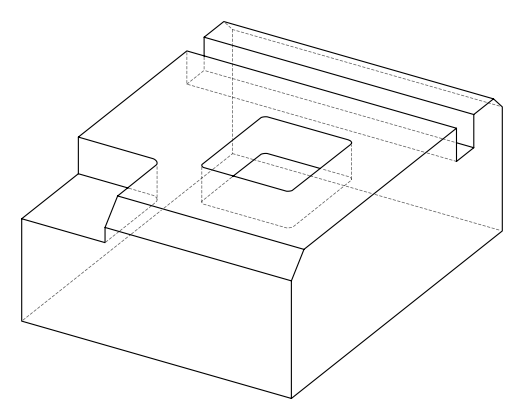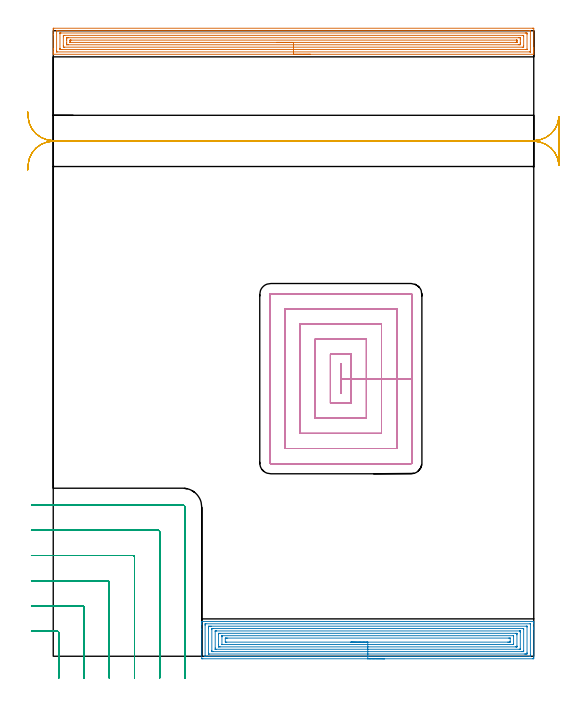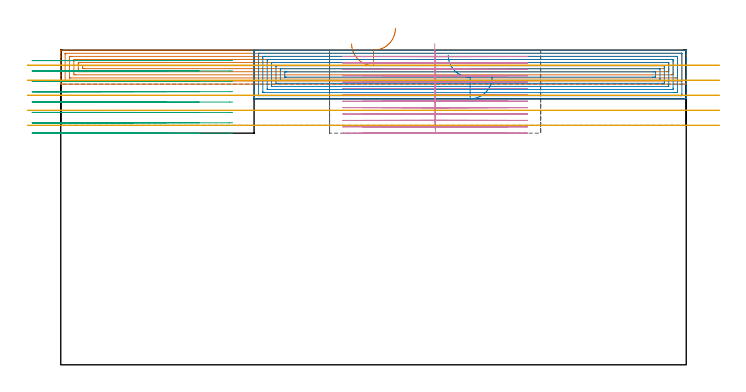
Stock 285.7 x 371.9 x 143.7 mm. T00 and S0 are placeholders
(PLAN: 5 operations, 3 tool changes, 79.5 min)
(1 AREA_MILL | FG_CHAMFER_SURFACE | UGT0205_001 | 13.97 min | 34407 mm3)
(2 AREA_MILL_1 | FG_CHAMFER_SURFACE_1 | UGT0205_001 | 13.03 min | 50568 mm3)
(3 MILL_CORNER_NOTCH_RECTANGULAR | CORNER_NOTCH_RECTANGULAR | UGT0201_094 | Follow Part, ap 5, ae 75% | 12.69 min | 331363 mm3)
(4 MILL_RECTANGULAR_POCKET | POCKET_RECTANGULAR_STRAIGHT | NXT0201_011 | Follow Part, ap 3, ae 75% | 32.76 min | 411887 mm3)
(5 MILL_RECTANGULAR_SLOT | SLOT_RECTANGULAR | UGT0201_018 | Follow Part, ap 7.5, ae 75% | 7.04 min | 298093 mm3)
(TOOL UGT0205_001 | Chamfer Mill 20 x 3 x 45 deg. | D20 FL50 Z2)
(TOOL UGT0201_094 | End mill 20 mm | D20 FL38 Z4)
(TOOL NXT0201_011 | ENDMILL 12mm [2P460-1200-NA 1630] | D12 FL38 Z6)
(TOOL UGT0201_018 | End mill 30 mm | D30 FL50 Z4)
(OP 1 AREA_MILL)
G17 G21 G94 G90
T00 M6
G54
G17 G0 G90 X152.85 Y357.9 S1061 M3
G43 Z153.7 H0
G94 G1 X152.812 Z152.828 F250.
X152.698 Z151.963
X152.509 Z151.112
X152.247 Z150.28
X151.913 Z149.474
X151.51 Z148.7
X151.041 Z147.964
X150.51 Z147.272
X149.921 Z146.629
X149.278 Z146.04
X148.586 Z145.508
X147.85 Z145.04
X147.076 Z144.637
X146.27 Z144.303
X145.438 Z144.041
X144.586 Z143.852
X143.722 Z143.738
X142.85 Z143.7
X0.151
X0.01 Y357.903 Z143.688
X0.007 Y357.953 Z143.639
X0. Y358.313 Z143.286
Y358.795 Z142.804
Y359.401 Z142.194
Y360.597 Z141.
Y361.187 Z140.407
Y369.52 Z132.077
Y372.791 Z128.806
X0.002 Y373.088 Z128.509
X0.01 Y373.392 Z128.206
X0.313 Y373.399 Z128.199
X285.103 Y373.4 Z128.2
X285.39 Y373.397 Z128.202
X285.69 Y373.392 Z128.206
X285.7 Y373.086 Z128.511
Y361.784 Z139.81
Y361.187 Z140.407
Y360.597 Z141.
Y360.294 Z141.302
Y359.704 Z141.892
Y359.401 Z142.194
Y358.795 Z142.804
Y358.313 Z143.286
X285.693 Y357.953 Z143.639
X285.69 Y357.903 Z143.688
X285.549 Y357.9 Z143.7
X142.85
Y359.314 Z142.286
X2.381
X2.013 Y359.321 Z142.279
X2.009 Y359.348 Z142.252
X2.005 Y359.401 Z142.199
X2.001 Y359.782 Z141.818
Y371.899 Z129.701
X2.002 Y371.946 Z129.654
X2.006 Y371.969 Z129.631
X2.008 Y371.976 Z129.624
X2.034 Y371.979 Z129.621
X2.207 Y371.984 Z129.616
X2.294 Y371.985 Z129.615
X283.319 Y371.986 Z129.614
X283.687 Y371.979 Z129.621
X283.691 Y371.952 Z129.648
X283.694 Y371.899 Z129.701
X283.699 Y371.518 Z130.082
Y359.401 Z142.199
X283.697 Y359.354 Z142.246
X283.694 Y359.331 Z142.269
X283.692 Y359.324 Z142.276
X283.666 Y359.321 Z142.279
X283.493 Y359.316 Z142.284
X283.406 Y359.315 Z142.285
X142.85 Y359.314 Z142.286
Y360.728 Z140.872
X5.057 Y360.729 Z140.871
X4.621
X4.165 Y360.733 Z140.867
X4.022 Y360.735 Z140.865
X4.008 Y361.022 Z140.578
X4.002 Y361.187 Z140.413
X4. Y361.351 Z140.249
Y370.278 Z131.322
X4.004 Y370.443 Z131.157
X4.01 Y370.552 Z131.048
X4.015 Y370.566 Z131.034
X4.023 Y370.568 Z131.032
X4.05 Y370.57 Z131.03
X4.165 Y370.571 Z131.029
X4.599 Y370.572 Z131.028
X280.643 Y370.571 Z131.029
X281.078
X281.535 Y370.567 Z131.033
X281.678 Y370.565 Z131.035
X281.692 Y370.278 Z131.322
X281.697 Y370.113 Z131.487
X281.7 Y369.949 Z131.651
Y361.022 Z140.578
X281.696 Y360.857 Z140.743
X281.69 Y360.748 Z140.852
X281.684 Y360.734 Z140.866
X281.677 Y360.732 Z140.868
X281.65 Y360.73 Z140.87
X281.535 Y360.729 Z140.871
X281.101 Y360.728 Z140.872
X142.85
Y362.143 Z139.457
X6.777
X6.02 Y362.15 Z139.45
X6. Y362.92 Z138.68
Y368.328 Z133.272
X6.019 Y369.15 Z132.45
X6.84 Y369.157 Z132.443
X278.923
X279.68 Y369.15 Z132.45
X279.7 Y368.38 Z133.22
Y362.972 Z138.628
X279.681 Y362.15 Z139.45
X278.86 Y362.143 Z139.457
X142.85
Y363.557 Z138.043
X8.931
X8.624 Y363.558 Z138.042
X8.035 Y363.561 Z138.039
X8.019 Y363.563 Z138.037
X8.007 Y363.589 Z138.011
X8.003 Y363.865 Z137.735
X8. Y364.489 Z137.111
Y364.757 Z136.843
Y366.275 Z135.325
Y366.543 Z135.057
X8.002 Y367.165 Z134.435
X8.009 Y367.435 Z134.165
X8.019 Y367.736 Z133.864
X8.319 Y367.74 Z133.86
X8.624 Y367.742 Z133.858
X9.209 Y367.743 Z133.857
X276.769
X277.076 Y367.742 Z133.858
X277.665 Y367.739 Z133.861
X277.681 Y367.737 Z133.863
X277.692 Y367.711 Z133.889
X277.697 Y367.435 Z134.165
X277.7 Y366.811 Z134.789
Y366.543 Z135.057
Y365.025 Z136.575
Y364.757 Z136.843
X277.698 Y364.135 Z137.465
X277.691 Y363.865 Z137.735
X277.681 Y363.564 Z138.036
X277.38 Y363.56 Z138.04
X277.076 Y363.558 Z138.042
X276.491 Y363.557 Z138.043
X142.85
Y364.971 Z136.629
X10.194
X10.055 Y364.973 Z136.627
X10.021 Y364.975 Z136.625
X10.011 Y364.978 Z136.622
X10.008 Y364.985 Z136.615
X10.004 Y365.016 Z136.584
X10. Y365.165 Z136.435
Y365.65 Z135.95
X10.001 Y366.057 Z135.543
X10.004 Y366.194 Z135.406
X10.01 Y366.302 Z135.298
X10.014 Y366.323 Z135.277
X10.027 Y366.325 Z135.275
X10.069 Y366.326 Z135.274
X10.408 Y366.329 Z135.271
X10.621
X275.506
X275.645 Y366.327 Z135.273
X275.679 Y366.325 Z135.275
X275.689 Y366.322 Z135.278
X275.692 Y366.315 Z135.285
X275.696 Y366.284 Z135.316
X275.699 Y366.135 Z135.465
X275.7 Y365.65 Z135.95
X275.699 Y365.243 Z136.357
X275.696 Y365.106 Z136.494
X275.69 Y364.998 Z136.602
X275.686 Y364.977 Z136.623
X275.672 Y364.975 Z136.625
X275.631 Y364.974 Z136.626
X275.292 Y364.971 Z136.629
X275.079
X142.85
X141.978 Z136.667
X141.113 Z136.781
X140.262 Z136.97
X139.43 Z137.232
X138.624 Z137.566
X137.85 Z137.969
X137.114 Z138.437
X136.422 Z138.968
X135.779 Z139.558
X135.19 Z140.201
X134.658 Z140.893
X134.19 Z141.629
X133.787 Z142.403
X133.453 Z143.209
X133.191 Z144.041
X133.002 Z144.892
X132.888 Z145.757
X132.85 Z146.629
G0 Z153.7
M5
M2
(OP 2 AREA_MILL_1)
G17 G21 G94 G90
T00 M6
G54
G17 G0 G90 X197. Y-1.5 S1061 M3
G43 Z153.7 H0
Z131.5
G94 G1 X196.962 Z130.628 F250.
X196.848 Z129.764
X196.659 Z128.912
X196.397 Z128.08
X196.063 Z127.274
X195.66 Z126.5
X195.192 Z125.764
X194.66 Z125.072
X194.071 Z124.429
X193.428 Z123.84
X192.736 Z123.308
X192. Z122.84
X191.226 Z122.437
X190.42 Z122.103
X189.588 Z121.841
X188.736 Z121.652
X187.872 Z121.538
X187. Z121.5
X88.897
X88.495 Y-1.496 Z121.502
X88.31 Y-1.492 Z121.506
X88.3 Y-1.303 Z121.695
Y16.082 Z139.077
Y19.027 Z142.023
Y19.326 Z142.321
Y19.925 Z142.924
Y20.21 Z143.209
Y20.369 Z143.368
X88.307 Y20.685 Z143.676
X88.309 Y20.697 Z143.688
X88.451 Y20.7 Z143.7
X285.549
X285.691 Y20.697 Z143.688
X285.693 Y20.685 Z143.676
X285.7 Y20.368 Z143.367
Y19.925 Z142.924
Y19.326 Z142.321
Y17.258 Z140.256
Y16.673 Z139.668
Y16.082 Z139.077
Y-0.718 Z122.279
X285.697 Y-1.01 Z121.987
X285.691 Y-1.492 Z121.506
X285.592 Y-1.495 Z121.503
X285.103 Y-1.5 Z121.5
X187.
Y-0.086 Z122.914
X90.46 Y-0.085 Z122.915
X90.37 Y-0.084 Z122.916
X90.326 Y-0.081 Z122.919
X90.312 Y-0.079 Z122.921
X90.309 Y-0.067 Z122.933
X90.304 Y0.031 Z123.031
X90.301 Y0.251 Z123.251
Y18.442 Z141.442
X90.302 Y18.817 Z141.817
X90.31 Y19.196 Z142.196
X90.318 Y19.279 Z142.279
X90.362 Y19.281 Z142.281
X90.468 Y19.284 Z142.284
X90.681 Y19.286 Z142.286
X90.721
X283.54 Y19.285 Z142.285
X283.63 Y19.284 Z142.284
X283.674 Y19.281 Z142.281
X283.688 Y19.279 Z142.279
X283.69 Y19.267 Z142.267
X283.696 Y19.169 Z142.169
X283.699 Y18.949 Z141.949
Y0.758 Z123.758
X283.698 Y0.383 Z123.383
X283.69 Y0.004 Z123.004
X283.682 Y-0.079 Z122.921
X283.638 Y-0.081 Z122.919
X283.532 Y-0.084 Z122.916
X283.319 Y-0.086 Z122.914
X283.279
X187.
Y1.328 Z124.328
X92.781 Y1.329 Z124.329
X92.464 Y1.33 Z124.33
X92.359 Y1.331 Z124.331
X92.323 Y1.334 Z124.334
X92.31 Y1.337 Z124.337
X92.307 Y1.371 Z124.371
X92.303 Y1.479 Z124.479
X92.301 Y1.642 Z124.642
X92.3 Y1.805 Z124.805
Y16.836 Z139.836
X92.303 Y17.558 Z140.558
X92.305 Y17.716 Z140.716
X92.316 Y17.864 Z140.864
X92.464 Y17.866 Z140.866
X93.041 Y17.87 Z140.87
X93.356 Y17.871 Z140.871
X93.932
X281.219
X281.536 Y17.87 Z140.87
X281.641 Y17.868 Z140.868
X281.677 Y17.866 Z140.866
X281.69 Y17.863 Z140.863
X281.693 Y17.829 Z140.829
X281.697 Y17.72 Z140.72
X281.699 Y17.558 Z140.558
X281.7 Y17.395 Z140.395
Y2.364 Z125.364
X281.698 Y1.642 Z124.642
X281.695 Y1.484 Z124.484
X281.684 Y1.335 Z124.335
X281.536 Y1.334 Z124.334
X280.959 Y1.329 Z124.329
X280.644
X280.069 Y1.328 Z124.328
X187.
Y2.743 Z125.743
X94.922
X94.398 Y2.745 Z125.745
X94.342 Y2.747 Z125.747
X94.31 Y2.75 Z125.75
X94.307 Y2.791 Z125.791
X94.303 Y2.98 Z125.98
X94.3 Y3.359 Z126.359
Y15.789 Z138.789
X94.305 Y16.206 Z139.206
X94.31 Y16.413 Z139.413
X94.319 Y16.451 Z139.451
X94.37 Y16.453 Z139.453
X94.468 Y16.456 Z139.456
X95.14 Y16.457 Z139.457
X95.358
X279.078
X279.602 Y16.455 Z139.455
X279.658 Y16.453 Z139.453
X279.69 Y16.45 Z139.45
X279.693 Y16.409 Z139.409
X279.697 Y16.22 Z139.22
X279.7 Y15.841 Z138.841
Y3.411 Z126.411
X279.695 Y2.994 Z125.994
X279.69 Y2.787 Z125.787
X279.681 Y2.749 Z125.749
X279.63 Y2.747 Z125.747
X279.532 Y2.744 Z125.744
X278.86 Y2.743 Z125.743
X278.642
X187.
Y4.157 Z127.157
X96.784
X96.506 Y4.16 Z127.16
X96.323 Y4.164 Z127.164
X96.309 Y4.171 Z127.171
X96.305 Y4.181 Z127.181
X96.302 Y4.207 Z127.207
X96.3 Y4.295 Z127.295
Y4.913 Z127.913
X96.301 Y14.905 Z137.905
X96.302 Y14.982 Z137.982
X96.306 Y15.02 Z138.02
X96.309 Y15.034 Z138.034
X96.368 Y15.036 Z138.036
X96.645 Y15.042 Z138.042
X96.785 Y15.043 Z138.043
X96.924
X277.216 Y15.042 Z138.042
X277.494 Y15.04 Z138.04
X277.676 Y15.036 Z138.036
X277.691 Y15.029 Z138.029
X277.695 Y15.019 Z138.019
X277.698 Y14.993 Z137.993
X277.7 Y14.905 Z137.905
Y14.287 Z137.287
X277.699 Y4.295 Z127.295
X277.698 Y4.218 Z127.218
X277.694 Y4.18 Z127.18
X277.691 Y4.166 Z127.166
X277.633 Y4.164 Z127.164
X277.355 Y4.158 Z127.158
X277.215 Y4.157 Z127.157
X277.076
X187.
Y5.571 Z128.571
X99.204
X98.707 Y5.572 Z128.572
X98.309 Y5.574 Z128.574
X98.306 Y5.576 Z128.576
X98.302 Y5.581 Z128.581
X98.3 Y6.947 Z129.947
X98.301 Y13.137 Z136.137
X98.303 Y13.538 Z136.538
X98.309 Y13.597 Z136.597
X98.313 Y13.622 Z136.622
X98.336 Y13.624 Z136.624
X98.459 Y13.626 Z136.626
X98.707 Y13.628 Z136.628
X99.103 Y13.629 Z136.629
X274.797
X275.293 Y13.628 Z136.628
X275.691 Y13.626 Z136.626
X275.694 Y13.624 Z136.624
X275.698 Y13.619 Z136.619
X275.7 Y13.137 Z136.137
Y12.733 Z135.733
X275.699 Y6.063 Z129.063
X275.697 Y5.662 Z128.662
X275.691 Y5.603 Z128.603
X275.687 Y5.578 Z128.578
X275.664 Y5.576 Z128.576
X275.541 Y5.574 Z128.574
X275.293 Y5.572 Z128.572
X274.897 Y5.571 Z128.571
X187.
Y6.985 Z129.985
X100.491 Y6.986 Z129.986
X100.452
X100.313 Y6.992 Z129.992
X100.303 Y7.035 Z130.035
X100.301 Y7.05 Z130.05
X100.3 Y11.558 Z134.558
X100.302 Y11.747 Z134.747
X100.309 Y12.125 Z135.125
X100.314 Y12.209 Z135.209
X100.332 Y12.211 Z135.211
X100.384 Y12.214 Z135.214
X100.491 Y12.215 Z135.215
X100.529
X273.509 Y12.214 Z135.214
X273.548
X273.687 Y12.208 Z135.208
X273.697 Y12.165 Z135.165
X273.699 Y12.15 Z135.15
X273.7 Y7.642 Z130.642
X273.699 Y7.453 Z130.453
X273.691 Y7.075 Z130.075
X273.686 Y6.991 Z129.991
X273.668 Y6.989 Z129.989
X273.616 Y6.986 Z129.986
X273.509 Y6.985 Z129.985
X187.
Y8.4 Z131.4
X103.167
X102.592 Y8.401 Z131.401
X102.412 Y8.404 Z131.404
X102.356 Y8.406 Z131.406
X102.31 Y8.414 Z131.414
X102.3 Y8.716 Z131.716
X102.301 Y10.484 Z133.484
X102.31 Y10.698 Z133.698
X102.325 Y10.793 Z133.793
X102.529 Y10.796 Z133.796
X102.849 Y10.799 Z133.799
X103.167 Y10.8 Z133.8
X103.739
X270.834
X271.408 Y10.799 Z133.799
X271.588 Y10.796 Z133.796
X271.644 Y10.793 Z133.793
X271.69 Y10.786 Z133.786
X271.7 Y10.484 Z133.484
X271.699 Y8.716 Z131.716
X271.69 Y8.502 Z131.502
X271.675 Y8.406 Z131.406
X271.472 Y8.404 Z131.404
X271.151 Y8.401 Z131.401
X270.834 Y8.4 Z131.4
X270.261
X187.
X186.128 Z131.438
X185.264 Z131.551
X184.412 Z131.74
X183.58 Z132.003
X182.774 Z132.336
X182. Z132.739
X181.264 Z133.208
X180.572 Z133.739
X179.929 Z134.328
X179.34 Z134.972
X178.808 Z135.664
X178.34 Z136.4
X177.937 Z137.173
X177.603 Z137.979
X177.341 Z138.811
X177.152 Z139.663
X177.038 Z140.528
X177. Z141.4
G0 Z153.7
M5
M2
(OP 3 MILL_CORNER_NOTCH_RECTANGULAR)
G17 G21 G94 G90
T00 M6
G54
G17 G0 G90 X3.3 Y-13. S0 M3
G43 Z153.7 H0
Z138.962
G94 G1 Y-10. F250.
Y13.906 F500.
G3 X2.306 Y14.9 R1.
G1 X-10.
X-13. F250.
G0 Z153.7
X18.3 Y-13.
Z138.962
G1 Y-10.
Y28.906 F500.
G3 X17.306 Y29.9 R1.
G1 X-10.
X-13. F250.
G0 Z153.7
X33.3 Y-13.
Z138.962
G1 Y-10.
Y43.905 F500.
G3 X32.305 Y44.9 R1.
G1 X-10.
X-13. F250.
G0 Z153.7
X48.3 Y-13.
Z138.962
G1 Y-10.
Y58.905 F500.
G3 X47.305 Y59.9 R1.
G1 X-10.
X-13. F250.
G0 Z153.7
X63.3 Y-13.
Z138.962
G1 Y-10.
Y73.905 F500.
G3 X62.305 Y74.9 R1.
G1 X-10.
X-13. F250.
G0 Z153.7
X78.3 Y-13.
Z138.962
G1 Y-10.
Y88.6 F500.
G3 X77. Y89.9 R1.3
G1 X-10.
X-13. F250.
G0 Z153.7
X3.3 Y-13.
Z134.225
G1 Y-10.
Y13.906 F500.
G3 X2.306 Y14.9 R1.
G1 X-10.
X-13. F250.
G0 Z153.7
X18.3 Y-13.
Z134.225
G1 Y-10.
Y28.906 F500.
G3 X17.306 Y29.9 R1.
G1 X-10.
X-13. F250.
G0 Z153.7
X33.3 Y-13.
Z134.225
G1 Y-10.
Y43.905 F500.
G3 X32.305 Y44.9 R1.
G1 X-10.
X-13. F250.
G0 Z153.7
X48.3 Y-13.
Z134.225
G1 Y-10.
Y58.905 F500.
G3 X47.305 Y59.9 R1.
G1 X-10.
X-13. F250.
G0 Z153.7
X63.3 Y-13.
Z134.225
G1 Y-10.
Y73.905 F500.
G3 X62.305 Y74.9 R1.
G1 X-10.
X-13. F250.
G0 Z153.7
X78.3 Y-13.
Z134.225
G1 Y-10.
Y88.6 F500.
G3 X77. Y89.9 R1.3
G1 X-10.
X-13. F250.
G0 Z153.7
X3.3 Y-13.
Z129.487
G1 Y-10.
Y13.906 F500.
G3 X2.306 Y14.9 R1.
G1 X-10.
X-13. F250.
G0 Z153.7
X18.3 Y-13.
Z129.487
G1 Y-10.
Y28.906 F500.
G3 X17.306 Y29.9 R1.
G1 X-10.
X-13. F250.
G0 Z153.7
X33.3 Y-13.
Z129.487
G1 Y-10.
Y43.905 F500.
G3 X32.305 Y44.9 R1.
G1 X-10.
X-13. F250.
G0 Z153.7
X48.3 Y-13.
Z129.487
G1 Y-10.
Y58.905 F500.
G3 X47.305 Y59.9 R1.
G1 X-10.
X-13. F250.
G0 Z153.7
X63.3 Y-13.
Z129.487
G1 Y-10.
Y73.905 F500.
G3 X62.305 Y74.9 R1.
G1 X-10.
X-13. F250.
G0 Z153.7
X78.3 Y-13.
Z129.487
G1 Y-10.
Y88.6 F500.
G3 X77. Y89.9 R1.3
G1 X-10.
X-13. F250.
G0 Z153.7
X3.3 Y-13.
Z124.75
G1 Y-10.
Y13.906 F500.
G3 X2.306 Y14.9 R1.
G1 X-10.
X-13. F250.
G0 Z153.7
X18.3 Y-13.
Z124.75
G1 Y-10.
Y28.906 F500.
G3 X17.306 Y29.9 R1.
G1 X-10.
X-13. F250.
G0 Z153.7
X33.3 Y-13.
Z124.75
G1 Y-10.
Y43.905 F500.
G3 X32.305 Y44.9 R1.
G1 X-10.
X-13. F250.
G0 Z153.7
X48.3 Y-13.
Z124.75
G1 Y-10.
Y58.905 F500.
G3 X47.305 Y59.9 R1.
G1 X-10.
X-13. F250.
G0 Z153.7
X63.3 Y-13.
Z124.75
G1 Y-10.
Y73.905 F500.
G3 X62.305 Y74.9 R1.
G1 X-10.
X-13. F250.
G0 Z153.7
X78.3 Y-13.
Z124.75
G1 Y-10.
Y88.6 F500.
G3 X77. Y89.9 R1.3
G1 X-10.
X-13. F250.
G0 Z153.7
X3.3 Y-13.
Z120.012
G1 Y-10.
Y13.906 F500.
G3 X2.306 Y14.9 R1.
G1 X-10.
X-13. F250.
G0 Z153.7
X18.3 Y-13.
Z120.012
G1 Y-10.
Y28.906 F500.
G3 X17.306 Y29.9 R1.
G1 X-10.
X-13. F250.
G0 Z153.7
X33.3 Y-13.
Z120.012
G1 Y-10.
Y43.905 F500.
G3 X32.305 Y44.9 R1.
G1 X-10.
X-13. F250.
G0 Z153.7
X48.3 Y-13.
Z120.012
G1 Y-10.
Y58.905 F500.
G3 X47.305 Y59.9 R1.
G1 X-10.
X-13. F250.
G0 Z153.7
X63.3 Y-13.
Z120.012
G1 Y-10.
Y73.905 F500.
G3 X62.305 Y74.9 R1.
G1 X-10.
X-13. F250.
G0 Z153.7
X78.3 Y-13.
Z120.012
G1 Y-10.
Y88.6 F500.
G3 X77. Y89.9 R1.3
G1 X-10.
X-13. F250.
G0 Z153.7
X3.3 Y-13.
Z115.275
G1 Y-10.
Y13.906 F500.
G3 X2.306 Y14.9 R1.
G1 X-10.
X-13. F250.
G0 Z153.7
X18.3 Y-13.
Z115.275
G1 Y-10.
Y28.906 F500.
G3 X17.306 Y29.9 R1.
G1 X-10.
X-13. F250.
G0 Z153.7
X33.3 Y-13.
Z115.275
G1 Y-10.
Y43.905 F500.
G3 X32.305 Y44.9 R1.
G1 X-10.
X-13. F250.
G0 Z153.7
X48.3 Y-13.
Z115.275
G1 Y-10.
Y58.905 F500.
G3 X47.305 Y59.9 R1.
G1 X-10.
X-13. F250.
G0 Z153.7
X63.3 Y-13.
Z115.275
G1 Y-10.
Y73.905 F500.
G3 X62.305 Y74.9 R1.
G1 X-10.
X-13. F250.
G0 Z153.7
X78.3 Y-13.
Z115.275
G1 Y-10.
Y88.6 F500.
G3 X77. Y89.9 R1.3
G1 X-10.
X-13. F250.
G0 Z153.7
X3.3 Y-13.
Z110.537
G1 Y-10.
Y13.906 F500.
G3 X2.306 Y14.9 R1.
G1 X-10.
X-13. F250.
G0 Z153.7
X18.3 Y-13.
Z110.537
G1 Y-10.
Y28.906 F500.
G3 X17.306 Y29.9 R1.
G1 X-10.
X-13. F250.
G0 Z153.7
X33.3 Y-13.
Z110.537
G1 Y-10.
Y43.905 F500.
G3 X32.305 Y44.9 R1.
G1 X-10.
X-13. F250.
G0 Z153.7
X48.3 Y-13.
Z110.537
G1 Y-10.
Y58.905 F500.
G3 X47.305 Y59.9 R1.
G1 X-10.
X-13. F250.
G0 Z153.7
X63.3 Y-13.
Z110.537
G1 Y-10.
Y73.905 F500.
G3 X62.305 Y74.9 R1.
G1 X-10.
X-13. F250.
G0 Z153.7
X78.3 Y-13.
Z110.537
G1 Y-10.
Y88.6 F500.
G3 X77. Y89.9 R1.3
G1 X-10.
X-13. F250.
G0 Z153.7
X3.3 Y-13.
Z105.8
G1 Y-10.
Y13.906 F500.
G3 X2.306 Y14.9 R1.
G1 X-10.
X-13. F250.
G0 Z153.7
X18.3 Y-13.
Z105.8
G1 Y-10.
Y28.906 F500.
G3 X17.306 Y29.9 R1.
G1 X-10.
X-13. F250.
G0 Z153.7
X33.3 Y-13.
Z105.8
G1 Y-10.
Y43.905 F500.
G3 X32.305 Y44.9 R1.
G1 X-10.
X-13. F250.
G0 Z153.7
X48.3 Y-13.
Z105.8
G1 Y-10.
Y58.905 F500.
G3 X47.305 Y59.9 R1.
G1 X-10.
X-13. F250.
G0 Z153.7
X63.3 Y-13.
Z105.8
G1 Y-10.
Y73.905 F500.
G3 X62.305 Y74.9 R1.
G1 X-10.
X-13. F250.
G0 Z153.7
X78.3 Y-13.
Z105.8
G1 Y-10.
Y88.6 F500.
G3 X77. Y89.9 R1.3
G1 X-10.
X-13. F250.
G0 Z153.7
M5
M2
(OP 4 MILL_RECTANGULAR_POCKET)
G17 G21 G94 G90
T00 M6
G54
G17 G0 G90 X170.8 Y169.626 S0 M3
G43 Z153.7 H1
Z146.7
G94 G1 Y156.5 Z143.183 F250.
X171.2 Z143.075
Y165.05 Z140.785
Y173.6 F500.
X170.8
Y156.5
X171.2
Y165.05
X177.2
Y179.6
X164.8
Y150.5
X177.2
Y165.05
X186.2
Y188.6
X155.8
Y141.5
X186.2
Y165.05
X195.2
Y197.6
X146.8
Y132.5
X195.2
Y165.05
X204.2
Y206.6
X137.8
Y123.5
X204.2
Y165.05
X213.2
Y215.1
G3 X212.7 Y215.6 R0.5
G1 X129.3
G3 X128.8 Y215.1 R0.5
G1 Y115.
G3 X129.3 Y114.5 R0.5
G1 X212.7
G3 X213.2 Y115. R0.5
G1 Y165.05
Y166.05
G0 X170.8 Y169.626 Z143.785
G1 Y156.5 Z140.267 F250.
X171.2 Z140.16
Y165.05 Z137.869
Y173.6 F500.
X170.8
Y156.5
X171.2
Y165.05
X177.2
Y179.6
X164.8
Y150.5
X177.2
Y165.05
X186.2
Y188.6
X155.8
Y141.5
X186.2
Y165.05
X195.2
Y197.6
X146.8
Y132.5
X195.2
Y165.05
X204.2
Y206.6
X137.8
Y123.5
X204.2
Y165.05
X213.2
Y215.1
G3 X212.7 Y215.6 R0.5
G1 X129.3
G3 X128.8 Y215.1 R0.5
G1 Y115.
G3 X129.3 Y114.5 R0.5
G1 X212.7
G3 X213.2 Y115. R0.5
G1 Y165.05
Y166.05
G0 X170.8 Y169.626 Z140.869
G1 Y156.5 Z137.352 F250.
X171.2 Z137.245
Y165.05 Z134.954
Y173.6 F500.
X170.8
Y156.5
X171.2
Y165.05
X177.2
Y179.6
X164.8
Y150.5
X177.2
Y165.05
X186.2
Y188.6
X155.8
Y141.5
X186.2
Y165.05
X195.2
Y197.6
X146.8
Y132.5
X195.2
Y165.05
X204.2
Y206.6
X137.8
Y123.5
X204.2
Y165.05
X213.2
Y215.1
G3 X212.7 Y215.6 R0.5
G1 X129.3
G3 X128.8 Y215.1 R0.5
G1 Y115.
G3 X129.3 Y114.5 R0.5
G1 X212.7
G3 X213.2 Y115. R0.5
G1 Y165.05
Y166.05
G0 X170.8 Y169.626 Z137.954
G1 Y156.5 Z134.437 F250.
X171.2 Z134.329
Y165.05 Z132.038
Y173.6 F500.
X170.8
Y156.5
X171.2
Y165.05
X177.2
Y179.6
X164.8
Y150.5
X177.2
Y165.05
X186.2
Y188.6
X155.8
Y141.5
X186.2
Y165.05
X195.2
Y197.6
X146.8
Y132.5
X195.2
Y165.05
X204.2
Y206.6
X137.8
Y123.5
X204.2
Y165.05
X213.2
Y215.1
G3 X212.7 Y215.6 R0.5
G1 X129.3
G3 X128.8 Y215.1 R0.5
G1 Y115.
G3 X129.3 Y114.5 R0.5
G1 X212.7
G3 X213.2 Y115. R0.5
G1 Y165.05
Y166.05
G0 X170.8 Y169.626 Z135.038
G1 Y156.5 Z131.521 F250.
X171.2 Z131.414
Y165.05 Z129.123
Y173.6 F500.
X170.8
Y156.5
X171.2
Y165.05
X177.2
Y179.6
X164.8
Y150.5
X177.2
Y165.05
X186.2
Y188.6
X155.8
Y141.5
X186.2
Y165.05
X195.2
Y197.6
X146.8
Y132.5
X195.2
Y165.05
X204.2
Y206.6
X137.8
Y123.5
X204.2
Y165.05
X213.2
Y215.1
G3 X212.7 Y215.6 R0.5
G1 X129.3
G3 X128.8 Y215.1 R0.5
G1 Y115.
G3 X129.3 Y114.5 R0.5
G1 X212.7
G3 X213.2 Y115. R0.5
G1 Y165.05
Y166.05
G0 X170.8 Y169.626 Z132.123
G1 Y156.5 Z128.606 F250.
X171.2 Z128.499
Y165.05 Z126.208
Y173.6 F500.
X170.8
Y156.5
X171.2
Y165.05
X177.2
Y179.6
X164.8
Y150.5
X177.2
Y165.05
X186.2
Y188.6
X155.8
Y141.5
X186.2
Y165.05
X195.2
Y197.6
X146.8
Y132.5
X195.2
Y165.05
X204.2
Y206.6
X137.8
Y123.5
X204.2
Y165.05
X213.2
Y215.1
G3 X212.7 Y215.6 R0.5
G1 X129.3
G3 X128.8 Y215.1 R0.5
G1 Y115.
G3 X129.3 Y114.5 R0.5
G1 X212.7
G3 X213.2 Y115. R0.5
G1 Y165.05
Y166.05
G0 X170.8 Y169.626 Z129.208
G1 Y156.5 Z125.69 F250.
X171.2 Z125.583
Y165.05 Z123.292
Y173.6 F500.
X170.8
Y156.5
X171.2
Y165.05
X177.2
Y179.6
X164.8
Y150.5
X177.2
Y165.05
X186.2
Y188.6
X155.8
Y141.5
X186.2
Y165.05
X195.2
Y197.6
X146.8
Y132.5
X195.2
Y165.05
X204.2
Y206.6
X137.8
Y123.5
X204.2
Y165.05
X213.2
Y215.1
G3 X212.7 Y215.6 R0.5
G1 X129.3
G3 X128.8 Y215.1 R0.5
G1 Y115.
G3 X129.3 Y114.5 R0.5
G1 X212.7
G3 X213.2 Y115. R0.5
G1 Y165.05
Y166.05
G0 X170.8 Y169.626 Z126.292
G1 Y156.5 Z122.775 F250.
X171.2 Z122.668
Y165.05 Z120.377
Y173.6 F500.
X170.8
Y156.5
X171.2
Y165.05
X177.2
Y179.6
X164.8
Y150.5
X177.2
Y165.05
X186.2
Y188.6
X155.8
Y141.5
X186.2
Y165.05
X195.2
Y197.6
X146.8
Y132.5
X195.2
Y165.05
X204.2
Y206.6
X137.8
Y123.5
X204.2
Y165.05
X213.2
Y215.1
G3 X212.7 Y215.6 R0.5
G1 X129.3
G3 X128.8 Y215.1 R0.5
G1 Y115.
G3 X129.3 Y114.5 R0.5
G1 X212.7
G3 X213.2 Y115. R0.5
G1 Y165.05
Y166.05
G0 X170.8 Y169.626 Z123.377
G1 Y156.5 Z119.86 F250.
X171.2 Z119.752
Y165.05 Z117.462
Y173.6 F500.
X170.8
Y156.5
X171.2
Y165.05
X177.2
Y179.6
X164.8
Y150.5
X177.2
Y165.05
X186.2
Y188.6
X155.8
Y141.5
X186.2
Y165.05
X195.2
Y197.6
X146.8
Y132.5
X195.2
Y165.05
X204.2
Y206.6
X137.8
Y123.5
X204.2
Y165.05
X213.2
Y215.1
G3 X212.7 Y215.6 R0.5
G1 X129.3
G3 X128.8 Y215.1 R0.5
G1 Y115.
G3 X129.3 Y114.5 R0.5
G1 X212.7
G3 X213.2 Y115. R0.5
G1 Y165.05
Y166.05
G0 X170.8 Y169.626 Z120.462
G1 Y156.5 Z116.944 F250.
X171.2 Z116.837
Y165.05 Z114.546
Y173.6 F500.
X170.8
Y156.5
X171.2
Y165.05
X177.2
Y179.6
X164.8
Y150.5
X177.2
Y165.05
X186.2
Y188.6
X155.8
Y141.5
X186.2
Y165.05
X195.2
Y197.6
X146.8
Y132.5
X195.2
Y165.05
X204.2
Y206.6
X137.8
Y123.5
X204.2
Y165.05
X213.2
Y215.1
G3 X212.7 Y215.6 R0.5
G1 X129.3
G3 X128.8 Y215.1 R0.5
G1 Y115.
G3 X129.3 Y114.5 R0.5
G1 X212.7
G3 X213.2 Y115. R0.5
G1 Y165.05
Y166.05
G0 X170.8 Y169.626 Z117.546
G1 Y156.5 Z114.029 F250.
X171.2 Z113.922
Y165.05 Z111.631
Y173.6 F500.
X170.8
Y156.5
X171.2
Y165.05
X177.2
Y179.6
X164.8
Y150.5
X177.2
Y165.05
X186.2
Y188.6
X155.8
Y141.5
X186.2
Y165.05
X195.2
Y197.6
X146.8
Y132.5
X195.2
Y165.05
X204.2
Y206.6
X137.8
Y123.5
X204.2
Y165.05
X213.2
Y215.1
G3 X212.7 Y215.6 R0.5
G1 X129.3
G3 X128.8 Y215.1 R0.5
G1 Y115.
G3 X129.3 Y114.5 R0.5
G1 X212.7
G3 X213.2 Y115. R0.5
G1 Y165.05
Y166.05
G0 X170.8 Y169.626 Z114.631
G1 Y156.5 Z111.114 F250.
X171.2 Z111.006
Y165.05 Z108.715
Y173.6 F500.
X170.8
Y156.5
X171.2
Y165.05
X177.2
Y179.6
X164.8
Y150.5
X177.2
Y165.05
X186.2
Y188.6
X155.8
Y141.5
X186.2
Y165.05
X195.2
Y197.6
X146.8
Y132.5
X195.2
Y165.05
X204.2
Y206.6
X137.8
Y123.5
X204.2
Y165.05
X213.2
Y215.1
G3 X212.7 Y215.6 R0.5
G1 X129.3
G3 X128.8 Y215.1 R0.5
G1 Y115.
G3 X129.3 Y114.5 R0.5
G1 X212.7
G3 X213.2 Y115. R0.5
G1 Y165.05
Y166.05
G0 X170.8 Y169.626 Z111.715
G1 Y156.5 Z108.198 F250.
X171.2 Z108.091
Y165.05 Z105.8
Y173.6 F500.
X170.8
Y156.5
X171.2
Y165.05
X177.2
Y179.6
X164.8
Y150.5
X177.2
Y165.05
X186.2
Y188.6
X155.8
Y141.5
X186.2
Y165.05
X195.2
Y197.6
X146.8
Y132.5
X195.2
Y165.05
X204.2
Y206.6
X137.8
Y123.5
X204.2
Y165.05
X213.2
Y215.1
G3 X212.7 Y215.6 R0.5
G1 X129.3
G3 X128.8 Y215.1 R0.5
G1 Y115.
G3 X129.3 Y114.5 R0.5
G1 X212.7
G3 X213.2 Y115. R0.5
G1 Y165.05
Y166.05
G0 Z153.7
M5
M2
(OP 5 MILL_RECTANGULAR_SLOT)
G17 G21 G94 G90
T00 M6
G54
G17 G0 G90 X-15.16 Y289.154 S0 M3
G43 Z153.7 H0
Z136.84
G94 G1 X-14.97 Y292.148 F250.
G2 X0. Y306.2 R15. F500.
G1 X285.7
G2 X300.67 Y292.148 R15.
G1 X300.7
Y320.652
X300.67
G2 X285.7 Y306.6 R15.
G1 X0.
G2 X-14.97 Y320.652 R15.
G1 X-15.16 Y323.646 F250.
G0 Y289.154 Z129.98
G1 X-14.97 Y292.148
G2 X0. Y306.2 R15. F500.
G1 X285.7
G2 X300.67 Y292.148 R15.
G1 X300.7
Y320.652
X300.67
G2 X285.7 Y306.6 R15.
G1 X0.
G2 X-14.97 Y320.652 R15.
G1 X-15.16 Y323.646 F250.
G0 Y289.154 Z123.12
G1 X-14.97 Y292.148
G2 X0. Y306.2 R15. F500.
G1 X285.7
G2 X300.67 Y292.148 R15.
G1 X300.7
Y320.652
X300.67
G2 X285.7 Y306.6 R15.
G1 X0.
G2 X-14.97 Y320.652 R15.
G1 X-15.16 Y323.646 F250.
G0 Y289.154 Z116.26
G1 X-14.97 Y292.148
G2 X0. Y306.2 R15. F500.
G1 X285.7
G2 X300.67 Y292.148 R15.
G1 X300.7
Y320.652
X300.67
G2 X285.7 Y306.6 R15.
G1 X0.
G2 X-14.97 Y320.652 R15.
G1 X-15.16 Y323.646 F250.
G0 Y289.154 Z109.4
G1 X-14.97 Y292.148
G2 X0. Y306.2 R15. F500.
G1 X285.7
G2 X300.67 Y292.148 R15.
G1 X300.7
Y320.652
X300.67
G2 X285.7 Y306.6 R15.
G1 X0.
G2 X-14.97 Y320.652 R15.
G1 X-15.16 Y323.646 F250.
G0 Z153.7
M5
M2
